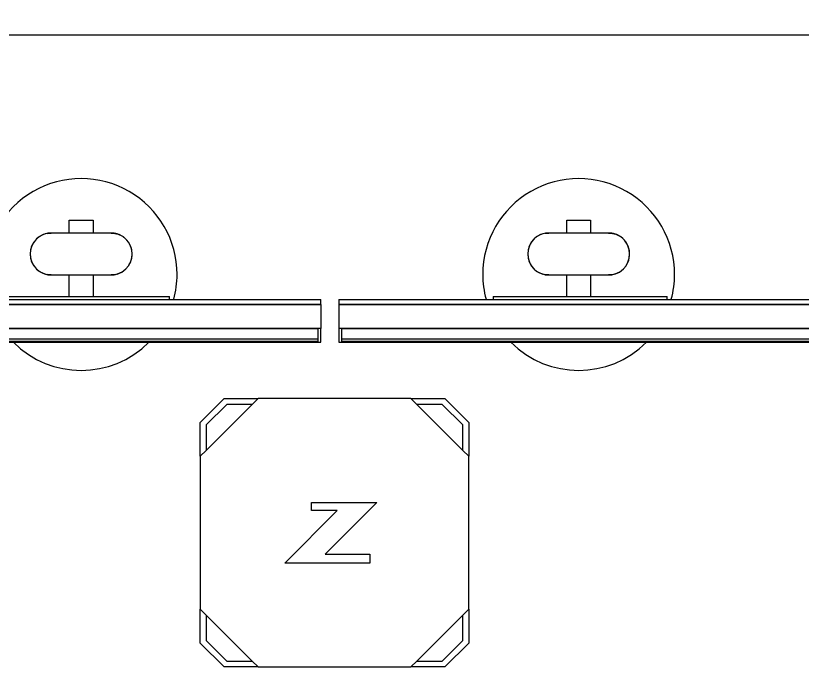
# Model space of a CAD drawing. Header units: metres. Extents: x -22 to 564, y 0 to 143.
# Drawn here: x 43.229 to 43.886, y 40.989 to 41.541 of the extents above; entities that cross this region are included whole.
import ezdxf
from ezdxf.xclip import XClip

# ---------------------------------------------------------------- set-up
doc = ezdxf.new("R2010")
doc.units = ezdxf.units.M
doc.header["$XCLIPFRAME"] = 2
doc.layers.add('XREF  PB CONJ$0$PARQUE', color=251, linetype='Continuous')
doc.layers.add('XREF PB NEURO-ONCOLOGIA$0$Mobiliario Fijo', color=40, linetype='Continuous')
doc.layers.add('XREF PB NEURO-ONCOLOGIA$0$MUROS DE TABLAROCA', color=150, linetype='Continuous', lineweight=13)

# ---------------------------------------------------------------- blocks, each defined once
blk = doc.blocks.new('XREF PB NEURO-ONCOLOGIA$0$XREF PB NEURO-ONCOLOGIA$0$SPC_CCP Management Computer _CCPMC_  - CCP Management Computer _CCPMC_-5393099-General Arrangement')
for p, q in [((1033.31, 512), (1053.31, 532)), ((1053.31, 532), (1081.6, 532)), ((1081.6, 532), (1076.6, 527)), ((1209.03, 532), (1081.6, 532)), ((1214.03, 527), (1209.03, 532)), ((1209.03, 532), (1237.31, 532)), ((1237.31, 532), (1257.31, 512)), ((1076.6, 527), (1038.31, 488.72)), ((1055.38, 527), (1038.31, 509.93)), ((1076.6, 527), (1055.38, 527)), ((1252.31, 488.72), (1214.03, 527)), ((1235.24, 527), (1214.03, 527)), ((1252.31, 509.93), (1235.24, 527)), ((1033.31, 483.72), (1033.31, 512)), ((1257.31, 512), (1257.31, 483.72)), ((1038.31, 509.93), (1038.31, 488.72)), ((1252.31, 488.72), (1252.31, 509.93)), ((1038.31, 488.72), (1033.31, 483.72)), ((1257.31, 483.72), (1252.31, 488.72)), ((1033.31, 483.72), (1033.31, 356.28)), ((1257.31, 356.28), (1257.31, 483.72)), ((1126.05, 445.3), (1180.7, 445.3)), ((1126.05, 438.42), (1126.05, 445.3)), ((1180.7, 445.3), (1137.57, 402.17)), ((1103.82, 394.67), (1147.57, 438.42)), ((1147.57, 438.42), (1126.05, 438.42)), ((1137.57, 402.17), (1174.91, 402.17)), ((1174.91, 402.17), (1174.91, 394.67)), ((1174.91, 394.67), (1103.82, 394.67)), ((1033.31, 356.28), (1038.31, 351.28)), ((1033.31, 328), (1033.31, 356.28)), ((1252.31, 351.28), (1257.31, 356.28)), ((1257.31, 356.28), (1257.31, 328)), ((1038.31, 351.28), (1076.6, 313)), ((1038.31, 351.28), (1038.31, 330.07)), ((1214.03, 313), (1252.31, 351.28)), ((1252.31, 330.07), (1252.31, 351.28)), ((1038.31, 330.07), (1055.38, 313)), ((1235.24, 313), (1252.31, 330.07)), ((1053.31, 308), (1033.31, 328)), ((1257.31, 328), (1237.31, 308)), ((1055.38, 313), (1076.6, 313)), ((1076.6, 313), (1081.6, 308)), ((1209.03, 308), (1214.03, 313)), ((1214.03, 313), (1235.24, 313)), ((1081.6, 308), (1053.31, 308)), ((1081.6, 308), (1209.03, 308)), ((1237.31, 308), (1209.03, 308))]:
    blk.add_line(p, q)
blk = doc.blocks.new('XREF PB NEURO-ONCOLOGIA$0$XREF PB NEURO-ONCOLOGIA$0$ELK_SPC_ControlRoomMonitors - MOSAIQ Monitor-5377198-General Arrangement')
for p, q in [((-10, 80.79), (10, 80.79)), ((-10, 70), (-10, 80.79)), ((10, 80.79), (10, 70)), ((25, 70), (-25, 70)), ((-25, 35), (25, 35)), ((-10, 16.96), (-10, 35)), ((10, 35), (10, 16.96)), ((-200, 14.64), (200, 14.64)), ((-200, 14.64), (-200, 10.46)), ((-71.32, 16.96), (73.68, 16.96)), ((-71.32, 16.96), (-71.32, 14.64)), ((73.68, 14.64), (73.68, 16.96)), ((200, 10.46), (200, 14.64)), ((200, 10.46), (-200, 10.46)), ((-200, 10.46), (200, 10.46)), ((-200, 10.46), (-200, -9.53)), ((200, 10.46), (200, -9.53)), ((200, -9.53), (-200, -9.53)), ((-200, -9.53), (-200, -21.05)), ((-197.5, -20.52), (-197.5, -9.62)), ((-197.5, -9.62), (197.5, -9.62)), ((197.5, -9.62), (197.5, -20.52)), ((200, -21.05), (200, -9.53)), ((-197.5, -18.41), (197.5, -18.41)), ((-200, -21.05), (200, -21.05)), ((197.5, -20.52), (-197.5, -20.52))]:
    blk.add_line(p, q)
for centre, radius, start, end in [((0, 35.41), 80, 360, 180), ((-25, 52.5), 17.5, 90, 270), ((-25, 52.5), 17.5, 106.42992, 253.57008), ((25, 52.5), 17.5, 270, 90), ((25, 52.5), 17.5, 330, 73.5679), ((25, 52.5), 17.5, 286.42992, 315), ((0, 35.41), 80, 180, 195), ((0, 35.41), 80, 345, 360), ((0, 35.41), 80, 225, 315)]:
    blk.add_arc(centre, radius, start, end)
for points in [[(-25, 70), (-26.37, 70), (-27.51, 69.84), (-28.36, 69.68)], [(-25, 35), (-26.37, 35), (-27.51, 35.16), (-28.35, 35.32)], [(25, 35), (26.37, 35), (27.51, 35.16), (28.36, 35.32)]]:
    blk.add_open_spline(points, degree=3)
for points, knots in [([(-28.35, 69.68), (-28.03, 69.74), (-27.07, 69.9), (-25.85, 70), (-25, 70)], [0.7777778, 0.7777778, 0.7777778, 0.7777778, 0.8611111, 1, 1, 1, 1]), ([(25, 70), (26.37, 70), (28.08, 69.76), (29.48, 69.42), (30.07, 69.25), (29.99, 69.28), (29.06, 69.54), (27.37, 69.88), (25.85, 70), (25, 70)], [0, 0, 0, 0, 0.222222, 0.333333, 0.444444, 0.583333, 0.722222, 0.861111, 1, 1, 1, 1]), ([(-28.35, 35.32), (-28.03, 35.26), (-27.07, 35.1), (-25.85, 35), (-25, 35)], [0.7777778, 0.7777778, 0.7777778, 0.7777778, 0.8611111, 1, 1, 1, 1]), ([(28.35, 35.32), (28.03, 35.26), (27.07, 35.1), (25.85, 35), (25, 35)], [0.7777778, 0.7777778, 0.7777778, 0.7777778, 0.8611111, 1, 1, 1, 1])]:
    blk.add_open_spline(points, degree=3, knots=knots)
blk = doc.blocks.new('XREF PB NEURO-ONCOLOGIA')
at = {"layer": 'XREF PB NEURO-ONCOLOGIA$0$Mobiliario Fijo', "elevation": 0}
blk.add_lwpolyline([(7.15168, -0.70383), (8.05168, -0.70383), (8.05168, 3.05617), (7.15168, 3.05617)], close=True, dxfattribs=at)
at = {"layer": 'XREF PB NEURO-ONCOLOGIA$0$MUROS DE TABLAROCA'}
blk.add_line((8.05168, 3.05617), (8.05168, -0.85383), dxfattribs=at)
at = {"layer": 'XREF PB NEURO-ONCOLOGIA$0$Mobiliario Fijo', "xscale": 0.0009999999999940395, "yscale": 0.0009999999999940395, "zscale": 0.0009999999999940395, "rotation": 270}
for name, p in [('XREF PB NEURO-ONCOLOGIA$0$XREF PB NEURO-ONCOLOGIA$0$ELK_SPC_ControlRoomMonitors - MOSAIQ Monitor-5377198-General Arrangement', (7.81669, 2.21699, 0)), ('XREF PB NEURO-ONCOLOGIA$0$XREF PB NEURO-ONCOLOGIA$0$SPC_CCP Management Computer _CCPMC_  - CCP Management Computer _CCPMC_-5393099-General Arrangement', (7.21669, 3.15099, 0)), ('XREF PB NEURO-ONCOLOGIA$0$XREF PB NEURO-ONCOLOGIA$0$ELK_SPC_ControlRoomMonitors - MOSAIQ Monitor-5377198-General Arrangement', (7.81669, 1.80199, 0))]:
    blk.add_blockref(name, p, dxfattribs=at)
blk = doc.blocks.new('XREF  PB CONJ')
at = {"layer": 'XREF  PB CONJ$0$PARQUE', "true_color": 0x136734}
h = blk.add_hatch(dxfattribs=at)
h.set_pattern_fill('CROSS', color=116, scale=0.02, angle=90)
edge = h.paths.add_edge_path()
edge.add_line((3.58827, 104.60563), (1.69357, 104.36841))
edge.add_line((1.69357, 104.36841), (2.47841, 17.60831))
edge.add_line((2.47841, 17.60831), (97.731, 17.93364))
edge.add_arc((97.72474, 19.237), 1.30337, 270.27519, 363.10058)
edge.add_line((99.0262, 19.3075), (96.47621, 19.30776))
edge.add_line((96.47621, 19.30776), (96.60198, 20.22399))
edge.add_line((96.60198, 20.22399), (62.41283, 20.22399))
edge.add_arc((58.63294, 24.65353), 5.82309, 229.524665, 310.475335, ccw=False)
edge.add_line((54.85305, 20.22399), (26.25265, 20.21884))
edge.add_line((26.25265, 20.21884), (4.28368, 20.03042))
edge.add_line((4.28368, 20.03042), (4.05501, 46.6913))
edge.add_line((4.05501, 46.6913), (2.38805, 46.6912))
edge.add_line((2.38805, 46.6912), (2.38806, 54.8033))
edge.add_line((2.38806, 54.8033), (3.98543, 54.80339))
edge.add_line((3.98543, 54.80339), (3.74643, 82.66789))
edge.add_line((3.74643, 82.66789), (3.61847, 95.25564))
edge.add_line((3.61847, 95.25564), (3.58827, 104.60563))

msp = doc.modelspace()

# ---------------------------------------------------------------- block references
at = {"rotation": 90}
msp.add_blockref('XREF PB NEURO-ONCOLOGIA', (45.50103, 33.47338), dxfattribs=at)

# ---------------------------------------------------------------- next in the draw order: block references
ref = msp.add_blockref('XREF  PB CONJ', (67.8976, 28.71, 0), dxfattribs=dict(rotation=89.50849308405942))
XClip(ref).set_block_clipping_path([(-2.936402334, 82.9334608569), (21.1250270707, 82.9334608569), (21.1250270707, 49.0397586863), (26.6296707885, 49.0397586863), (26.6284018429, 17.4712422498), (-2.8531787476, 17.4341989701)])

doc.saveas('drawing.dxf')
